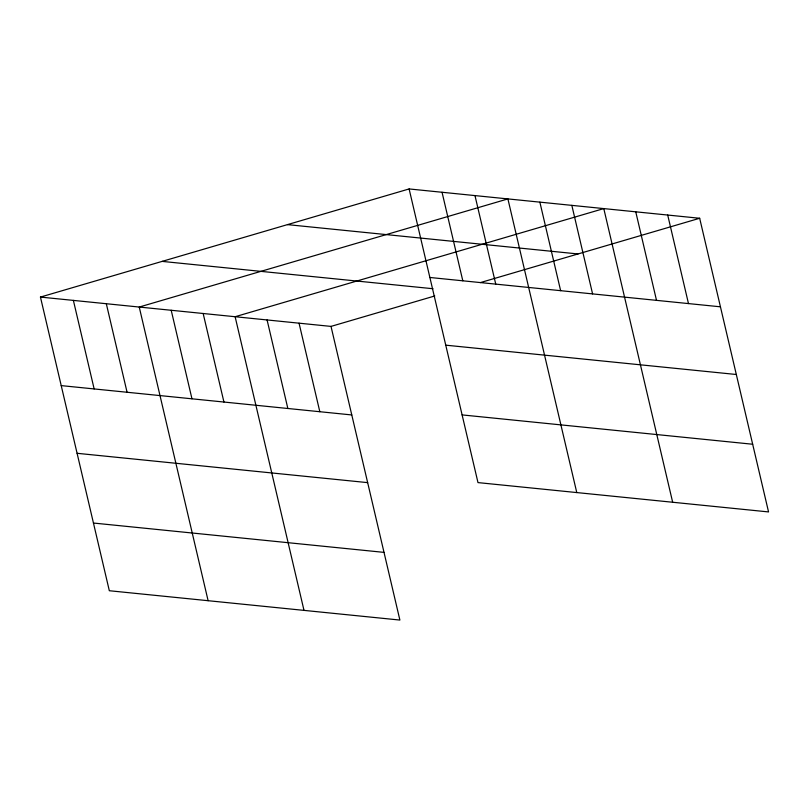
<?xml version="1.0" encoding="UTF-8"?>
<svg xmlns="http://www.w3.org/2000/svg" width="809" height="809" viewBox="0 0 809 809"><rect width="100%" height="100%" fill="white"/><g stroke="black" fill="none" stroke-linecap="round" stroke-linejoin="round"><path stroke-width="1.21" d="M40.45 297.075L331.012 326.401L399.889 620.058L109.326 590.732L40.45 297.075L409.111 188.942L699.674 218.268L768.55 511.925L477.988 482.599L409.111 188.942M331.012 326.401L434.777 295.963M480.384 282.594L699.674 218.268M287.458 224.619L578.01 253.955M429.882 277.477L720.445 306.813M162.113 261.388L432.997 288.732M445.759 345.17L736.321 374.496M462.111 414.906L752.673 444.242M61.221 385.61L351.773 414.946M77.098 453.303L367.65 482.629M93.45 523.039L384.012 552.375M667.708 215.042L688.479 303.587M635.753 211.816L656.514 300.361M672.663 502.247L603.787 208.591L235.126 316.724L304.002 610.38M571.832 205.365L592.592 293.91M539.866 202.139L560.637 290.684M576.777 492.57L507.9 198.913L139.239 307.046L208.115 600.703M474.974 195.586L495.745 284.131M442.048 192.269L462.809 280.804M299.047 323.175L319.818 411.72M267.081 319.949L287.852 408.494M203.16 313.498L223.931 402.033M171.205 310.272L191.966 398.807M106.313 303.719L127.074 392.264M73.376 300.392L94.147 388.937"/></g></svg>
